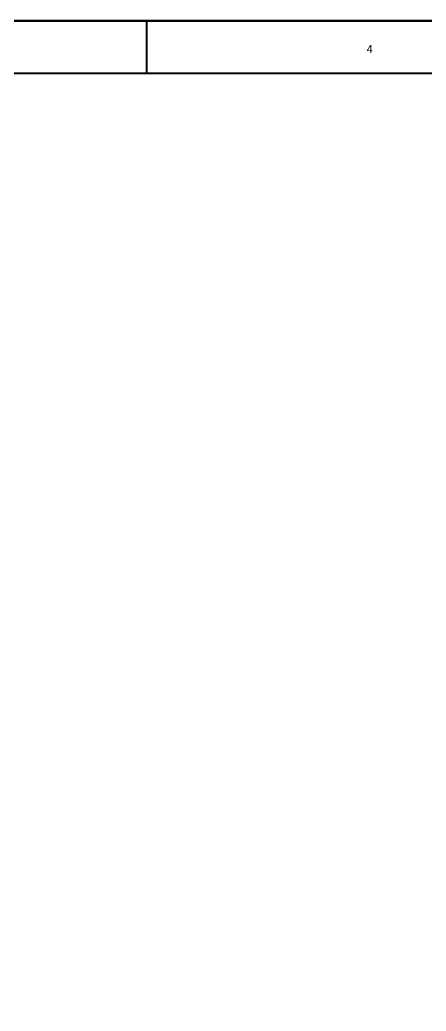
# Model space of a CAD drawing. Header units: inches. Extents: x 0 to 31.5, y 0 to 22.3.
# Drawn here: x 7.15 to 9.48, y 16.61 to 22.31 of the extents above; entities that cross this region are included whole.
import ezdxf

# ---------------------------------------------------------------- set-up
doc = ezdxf.new("R2010")
doc.units = ezdxf.units.IN
doc.header["$MEASUREMENT"] = 0
doc.layers.add('Sheet', color=255, linetype='Continuous')

msp = doc.modelspace()

# ---------------------------------------------------------------- linework, layer by layer
at = {"layer": 'Sheet'}
for points in [[(0.0034, 22.3, 0.0118, 0.0118, 0), (31.4977, 22.3, 0.0118, 0.0118, 0), (31.4977, 0, 0.0118, 0.0118, 0), (0.0034, 0, 0.0118, 0.0118, 0), (0.0034, 22.3, 0.0118, 0.0118, 0)], [(0.0034, 22.3, 0.0039, 0.0039, 0), (0.0034, 0, 0.0039, 0.0039, 0), (31.4977, 0, 0.0039, 0.0039, 0), (31.4977, 22.3, 0.0039, 0.0039, 0), (0.0034, 22.3, 0.0039, 0.0039, 0), (0.0034, 22.3, 0.0039, 0.0039, 0)], [(0.3043, 21.9991, 0.0118, 0.0118, 0), (31.1969, 21.9991, 0.0118, 0.0118, 0), (31.1969, 0.2998, 0.0118, 0.0118, 0), (0.3043, 0.2998, 0.0118, 0.0118, 0), (0.3043, 21.9991, 0.0118, 0.0118, 0)], [(0.3043, 21.9991, 0.0039, 0.0039, 0), (0.3043, 0.2998, 0.0039, 0.0039, 0), (31.1969, 0.2998, 0.0039, 0.0039, 0), (31.1969, 21.9991, 0.0039, 0.0039, 0), (0.3043, 21.9991, 0.0039, 0.0039, 0), (0.3043, 21.9991, 0.0039, 0.0039, 0)]]:
    msp.add_lwpolyline(points, format="xyseb", close=True, dxfattribs=at)
msp.add_lwpolyline([(7.8767, 22.3, 0.0118, 0.0118, 0), (7.8767, 21.9997, 0.0118, 0.0118, 0)], format="xyseb", dxfattribs=at)

# ---------------------------------------------------------------- texts
msp.add_text('4', height=0.0459, dxfattribs=at).set_placement((9.1404, 22.1162))

doc.saveas('drawing.dxf')
